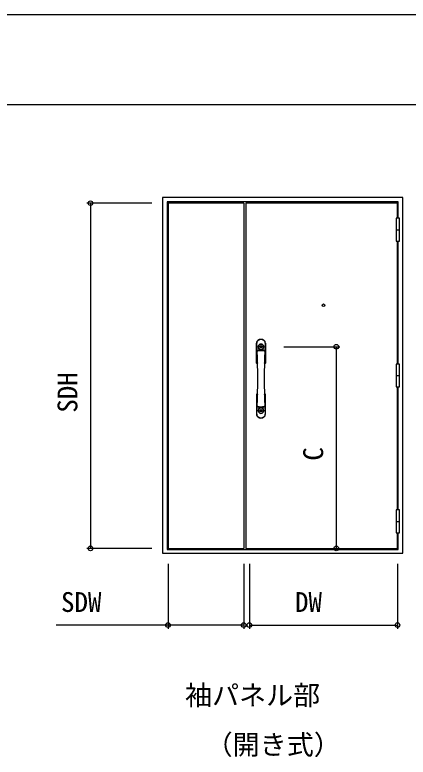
# Model space of a CAD drawing. Units: millimetres, scale not verified. Extents: x -437 to 438, y -344 to 340.
# Drawn here: x 20.5 to 129.7, y 100.2 to 306.3 of the extents above; entities that cross this region are included whole.
import ezdxf
from ezdxf.enums import TextEntityAlignment as Align

# ---------------------------------------------------------------- set-up
doc = ezdxf.new("R2010")
doc.units = ezdxf.units.MM
doc.header["$LTSCALE"] = 2
for name, color, linetype in [('0-1_USER1', 3, 'Continuous'), ('0-6_YKK_A1', 4, 'Continuous'), ('0-7_YKK_D', 6, 'Continuous'), ('0-8_YKK_ZWAK', 7, 'Continuous')]:
    doc.layers.add(name, color=color, linetype=linetype)
doc.styles.add('ＭＳ ゴシック', font='')
doc.styles.get('ＭＳ ゴシック').set_extended_font_data('MS Gothic')

msp = doc.modelspace()

# ---------------------------------------------------------------- linework, layer by layer
at = {"layer": '0-6_YKK_A1'}
for p, q in [((128.15, 255.592), (61.5, 255.592)), ((61.5, 255.592), (61.5, 156.842)), ((62.75, 254.342), (62.75, 157.842)), ((126.9, 254.342), (62.75, 254.342)), ((63, 253.992), (63, 158.142)), ((84, 253.992), (63, 253.992)), ((84, 253.992), (84, 158.142)), ((126.871, 253.592), (126.9, 253.592)), ((126.9, 249.817), (126.9, 254.342)), ((128.15, 156.842), (128.15, 255.592)), ((126.35, 246.642), (127.25, 246.642)), ((126.7, 209.317), (126.7, 243.467)), ((126.9, 209.317), (126.9, 243.467)), ((87.575, 209.61), (87.575, 215.114)), ((88.8, 216.192), (88.8, 216.163)), ((90.025, 215.114), (90.025, 209.61)), ((87.724, 213.012), (87.724, 213.012)), ((87.724, 213.012), (87.724, 213.012)), ((88.583, 214.126), (88.583, 214.195)), ((88.583, 214.195), (88.613, 214.195)), ((88.655, 214.085), (88.583, 214.126)), ((88.613, 214.195), (88.682, 214.155)), ((88.655, 214.085), (88.733, 214.085)), ((88.682, 214.155), (88.716, 214.155)), ((88.745, 214.205), (88.716, 214.155)), ((88.733, 214.085), (88.767, 214.145)), ((88.745, 214.205), (88.8, 214.205)), ((88.767, 214.145), (88.8, 214.145)), ((88.855, 214.205), (88.8, 214.205)), ((88.833, 214.145), (88.8, 214.145)), ((88.868, 214.085), (88.833, 214.145)), ((88.855, 214.205), (88.884, 214.155)), ((88.945, 214.085), (88.868, 214.085)), ((88.918, 214.155), (88.884, 214.155)), ((88.988, 214.195), (88.918, 214.155)), ((88.945, 214.085), (89.018, 214.126)), ((89.018, 214.195), (88.988, 214.195)), ((89.018, 214.126), (89.018, 214.195)), ((87.575, 209.61), (87.832, 209.645)), ((87.847, 209.551), (87.623, 209.525)), ((89.977, 209.525), (89.753, 209.551)), ((89.768, 209.646), (90.025, 209.61)), ((126.35, 206.142), (127.25, 206.142)), ((89.722, 202.467), (89.723, 202.41)), ((126.7, 168.817), (126.7, 202.967)), ((126.9, 168.817), (126.9, 202.967)), ((87.575, 200.924), (87.575, 195.42)), ((87.575, 200.924), (87.832, 200.889)), ((87.847, 200.983), (87.623, 201.009)), ((89.977, 201.009), (89.753, 200.983)), ((89.768, 200.888), (90.025, 200.924)), ((90.025, 195.42), (90.025, 200.924)), ((87.799, 199.408), (87.805, 199.565)), ((88.583, 196.376), (88.583, 196.445)), ((88.583, 196.445), (88.613, 196.445)), ((88.655, 196.335), (88.583, 196.376)), ((88.613, 196.445), (88.682, 196.405)), ((88.655, 196.335), (88.733, 196.335)), ((88.682, 196.405), (88.716, 196.405)), ((88.745, 196.455), (88.716, 196.405)), ((88.733, 196.335), (88.767, 196.395)), ((88.745, 196.455), (88.8, 196.455)), ((88.767, 196.395), (88.8, 196.395)), ((88.855, 196.455), (88.8, 196.455)), ((88.833, 196.395), (88.8, 196.395)), ((88.868, 196.335), (88.833, 196.395)), ((88.855, 196.455), (88.884, 196.405)), ((88.945, 196.335), (88.868, 196.335)), ((88.918, 196.405), (88.884, 196.405)), ((88.988, 196.445), (88.918, 196.405)), ((88.945, 196.335), (89.018, 196.376)), ((89.018, 196.445), (88.988, 196.445)), ((89.018, 196.376), (89.018, 196.445)), ((126.35, 165.642), (127.25, 165.642)), ((126.9, 157.842), (126.9, 162.467)), ((61.5, 156.842), (128.15, 156.842)), ((62.75, 157.842), (126.9, 157.842)), ((63, 158.142), (84, 158.142)), ((86.15, 157.86), (86.15, 157.842)), ((126.15, 157.874), (126.15, 157.842)), ((126.876, 158.592), (126.9, 158.592))]:
    msp.add_line(p, q, dxfattribs=at)
for points in [[(126.7, 249.817), (126.7, 253.992), (84.6, 253.992), (84.6, 158.142)], [(84.6, 158.142), (126.7, 158.142), (126.7, 162.467)]]:
    msp.add_lwpolyline(points, dxfattribs=at)
for points in [[(126.35, 243.467), (127.25, 243.467), (127.25, 249.817), (126.35, 249.817)], [(126.35, 202.967), (127.25, 202.967), (127.25, 209.317), (126.35, 209.317)], [(126.35, 162.467), (127.25, 162.467), (127.25, 168.817), (126.35, 168.817)]]:
    msp.add_lwpolyline(points, close=True, dxfattribs=at)
for centre, radius in [((106.15, 225.642), 0.375), ((88.8, 214.142), 0.75), ((88.8, 214.142), 0.318), ((88.8, 214.142), 0.285), ((88.8, 214.142), 0.27), ((88.8, 214.142), 0.253), ((88.8, 196.392), 0.75), ((88.8, 196.392), 0.318), ((88.8, 196.392), 0.285), ((88.8, 196.392), 0.27), ((88.8, 196.392), 0.253)]:
    msp.add_circle(centre, radius, dxfattribs=at)
for centre, radius, start, end in [((88.575, 215.114), 1, 128.05651, 180), ((88.452, 215.152), 0.843, 158.7897, 181.09137), ((-73.68, 205.38), 161.584, 2.68291, 3.46121), ((88.575, 215.114), 0.971, 128.05651, 159.34878), ((88.8, 214.827), 1.365, 51.94349, 128.05651), ((88.8, 214.827), 1.335, 51.94349, 128.05651), ((88.829, 214.1), 0.803, 140.66717, 177.03659), ((88.802, 214.133), 0.762, 90.13496, 141.28052), ((88.798, 214.133), 0.762, 38.71948, 89.86504), ((88.771, 214.1), 0.803, 2.96341, 39.33283), ((89.025, 215.114), 0.971, 20.65115, 51.94349), ((89.025, 215.114), 1, 0, 51.94349), ((251.28, 205.38), 161.584, 176.53879, 177.31709), ((89.148, 215.152), 0.843, 358.90863, 21.2103), ((88.388, 212.847), 0.669, 172.57787, 182.6125), ((-87.383, 205.072), 175.275, 1.49496, 2.53221), ((87.773, 212.929), 0.0477, 134.57937, 174.83445), ((87.763, 212.871), 0.0338, 128.41217, 161.74874), ((-84.01, 205.267), 171.91, 357.46143, 2.53857), ((87.884, 212.78), 0.233, 108.51051, 128.24017), ((87.963, 212.58), 0.387, 99.69142, 124.78157), ((88.313, 211.427), 1.653, 99.15235, 107.73178), ((88.523, 210.271), 2.761, 93.74602, 103.08924), ((88.842, 214.093), 0.818, 176.5859, 219.02249), ((88.8, 208.115), 5, 81.37307, 98.62693), ((88.8, 214.044), 0.754, 218.13725, 321.86275), ((88.8, 205.828), 7.213, 86.36544, 93.63456), ((88.8, 214.142), 0.138, 9.44209, 170.55791), ((88.8, 214.142), 0.138, 204.71985, 335.28015), ((89.077, 210.271), 2.761, 76.91076, 86.25398), ((88.758, 214.093), 0.818, 320.97751, 3.4141), ((89.287, 211.427), 1.653, 72.26822, 80.84765), ((261.61, 205.267), 171.91, 177.46143, 182.53857), ((89.637, 212.58), 0.387, 55.21843, 80.30858), ((264.983, 205.072), 175.275, 177.46779, 178.50482), ((89.716, 212.78), 0.233, 51.75983, 71.48949), ((89.837, 212.871), 0.0338, 18.25126, 51.58783), ((89.827, 212.929), 0.0477, 5.16555, 45.42063), ((89.212, 212.847), 0.669, 357.3875, 7.42213), ((87.675, 209.61), 0.1, 180, 238.4491), ((88.8, 211.442), 2.25, 238.4491, 245.03223), ((87.932, 209.648), 0.1, 181.49496, 201.15121), ((87.932, 209.648), 0.1, 200.28171, 210.28954), ((88.8, 211.442), 2.25, 294.96777, 301.5509), ((89.668, 209.648), 0.1, 329.70973, 358.50482), ((89.925, 209.61), 0.1, 301.5509, 0), ((87.675, 200.924), 0.1, 121.55006, 180), ((88.8, 199.092), 2.25, 114.96717, 121.55006), ((-87.383, 205.462), 175.275, 357.46779, 358.50504), ((87.932, 200.886), 0.1, 149.71087, 178.50504), ((88.8, 199.092), 2.25, 58.44995, 65.03283), ((89.668, 200.886), 0.1, 1.49518, 30.28986), ((264.983, 205.462), 175.275, 181.49518, 182.53221), ((89.925, 200.924), 0.1, 0, 58.44995), ((-73.68, 205.154), 161.584, 356.53879, 357.31709), ((88.388, 197.687), 0.669, 177.3875, 187.42213), ((87.773, 197.605), 0.0477, 185.16555, 225.42063), ((87.763, 197.663), 0.0338, 198.25126, 231.58783), ((87.884, 197.754), 0.233, 231.75983, 251.48949), ((87.963, 197.954), 0.387, 235.21843, 260.30858), ((88.313, 199.107), 1.653, 252.26822, 260.84765), ((88.523, 200.263), 2.761, 256.91076, 266.25398), ((88.842, 196.441), 0.818, 140.97751, 183.4141), ((88.829, 196.434), 0.803, 182.96341, 219.33283), ((88.8, 202.419), 5, 261.37307, 278.62693), ((88.8, 196.49), 0.754, 38.13725, 141.86275), ((88.802, 196.401), 0.762, 218.71948, 269.86504), ((88.8, 204.706), 7.213, 266.36544, 273.63456), ((88.8, 196.392), 0.138, 9.44209, 170.55791), ((88.8, 196.392), 0.138, 204.71985, 335.28015), ((88.798, 196.401), 0.762, 270.13496, 321.28052), ((89.077, 200.263), 2.761, 273.74602, 283.08924), ((88.771, 196.434), 0.803, 320.66717, 357.03659), ((88.758, 196.441), 0.818, 356.5859, 39.02249), ((89.287, 199.107), 1.653, 279.15235, 287.73178), ((89.637, 197.954), 0.387, 279.69142, 304.78157), ((89.716, 197.754), 0.233, 288.51051, 308.24017), ((89.837, 197.663), 0.0338, 308.41217, 341.74874), ((89.827, 197.605), 0.0477, 314.57937, 354.83445), ((251.28, 205.154), 161.584, 182.68291, 183.46121), ((89.212, 197.687), 0.669, 352.57787, 2.6125), ((88.575, 195.42), 1, 180, 231.94349), ((88.452, 195.382), 0.843, 178.90863, 201.2103), ((88.575, 195.42), 0.971, 200.65122, 231.94349), ((88.8, 195.707), 1.365, 231.94349, 308.05651), ((88.8, 195.707), 1.335, 231.94349, 308.05651), ((89.025, 195.42), 0.971, 308.05651, 339.34885), ((89.025, 195.42), 1, 308.05651, 0), ((89.148, 195.382), 0.843, 338.7897, 1.09137)]:
    msp.add_arc(centre, radius, start, end, dxfattribs=at)
at = {"layer": '0-7_YKK_D'}
for p, q in [((58.5, 253.992), (40.5, 253.992)), ((41.5, 253.992), (41.5, 158.142)), ((95.11, 214.142), (110.7, 214.142)), ((109.7, 214.142), (109.7, 158.142)), ((58.5, 158.142), (40.5, 158.142)), ((63, 153.842), (63, 135.842)), ((84, 153.842), (84, 135.842)), ((85.6, 153.842), (85.6, 135.842)), ((126.7, 153.842), (126.7, 135.842)), ((85.6, 136.842), (126.7, 136.842))]:
    msp.add_line(p, q, dxfattribs=at)
msp.add_lwpolyline([(84, 136.842), (63, 136.842), (31.94, 136.842)], dxfattribs=at)
for centre in [(41.5, 253.992), (109.7, 214.142), (41.5, 158.142), (109.7, 158.142), (63, 136.842), (84, 136.842), (85.6, 136.842), (126.7, 136.842)]:
    msp.add_circle(centre, 0.637, dxfattribs=at)
at = {"layer": '0-8_YKK_ZWAK'}
for p, q in [((438.4, 306.3), (-436.6, 306.3)), ((438.4, 281.3), (-436.6, 281.3))]:
    msp.add_line(p, q, dxfattribs=at)

# ---------------------------------------------------------------- texts
at = {"layer": '0-1_USER1', "style": 'ＭＳ ゴシック'}
for s, p in [('袖パネル部', (67.724, 112.973)), ('（開き式）', (73.455, 99.237))]:
    msp.add_text(s, height=5.499, dxfattribs=at).set_placement(p, align=Align.BOTTOM_LEFT)
at = {"layer": '0-7_YKK_D', "style": 'ＭＳ ゴシック'}
for s, p in [('SDH', (39.5, 195.818)), ('C', (107.7, 182.499))]:
    msp.add_text(s, height=5.499, rotation=90, dxfattribs=at).set_placement(p, align=Align.BOTTOM_LEFT)
for s, p in [('SDW', (33.301, 138.842)), ('DW', (98.245, 138.842))]:
    msp.add_text(s, height=5.499, dxfattribs=at).set_placement(p, align=Align.BOTTOM_LEFT)

doc.saveas('drawing.dxf')
